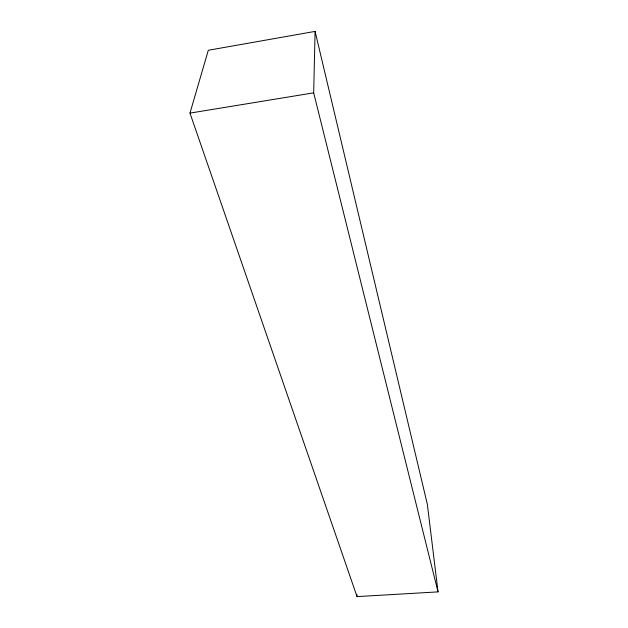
<?xml version="1.0" encoding="UTF-8"?>
<svg xmlns="http://www.w3.org/2000/svg" width="628" height="628" viewBox="0 0 628 628"><rect width="100%" height="100%" fill="white"/><g stroke="black" fill="none" stroke-linecap="round" stroke-linejoin="round"><path stroke-width="0.94" d="M438.03 591.882L313.678 92.842L315.091 31.4L208.3 50.271L189.97 113.118L357.034 596.6L438.03 591.882L427.354 504.339L315.091 31.4M189.97 113.118L313.678 92.842M356.963 594.653L357.034 596.6"/></g></svg>
